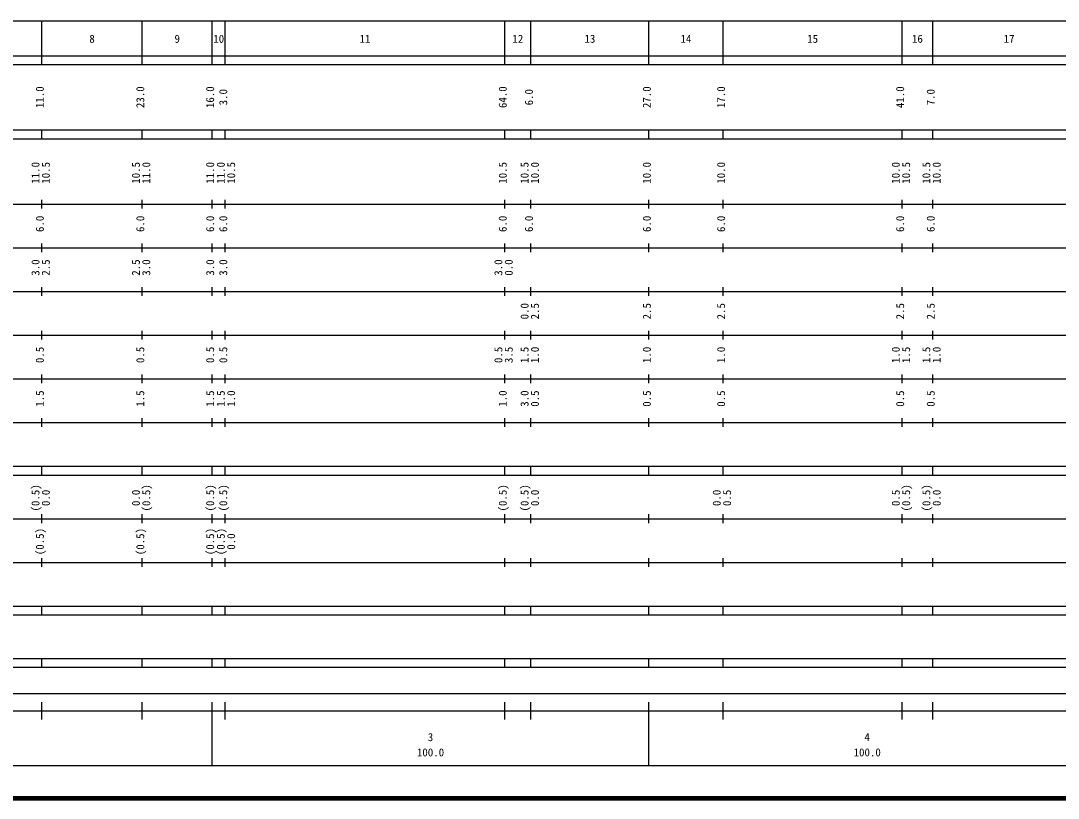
# Model space of a CAD drawing. Units: millimetres on the paper, enlarged 1000 times. Extents: x 40000 to 680000, y 20000 to 380000.
# Drawn here: x 224168 to 461748, y 20000 to 198000 of the extents above; entities that cross this region are included whole.
import ezdxf
from ezdxf.enums import TextEntityAlignment as Align

# ---------------------------------------------------------------- set-up
doc = ezdxf.new("R2010")
doc.units = ezdxf.units.MM
doc.header["$LTSCALE"] = 1000
doc.layers.add('M-TTL', color=2, linetype='Continuous', lineweight=140)
doc.layers.add('M-TTL-BAND', color=7, linetype='Continuous', lineweight=25)
doc.styles.add('ＭＳ ゴシック', font='')
doc.styles.get('ＭＳ ゴシック').set_extended_font_data('MS Gothic')

msp = doc.modelspace()

# ---------------------------------------------------------------- linework, layer by layer
at = {"layer": 'M-TTL'}
msp.add_line((40000, 20000), (680000, 20000), dxfattribs=at)
at = {"layer": 'M-TTL-BAND'}
for p, q in [((68000, 198000), (579000, 198000)), ((229000, 188000), (229000, 198000)), ((252000, 188000), (252000, 198000)), ((268000, 188000), (268000, 198000)), ((271000, 188000), (271000, 198000)), ((335000, 188000), (335000, 198000)), ((341000, 188000), (341000, 198000)), ((368000, 188000), (368000, 198000)), ((385000, 188000), (385000, 198000)), ((426000, 188000), (426000, 198000)), ((433000, 188000), (433000, 198000)), ((40000, 190000), (579000, 190000)), ((40000, 188000), (579000, 188000)), ((40000, 173000), (579000, 173000)), ((229000, 171000), (229000, 173000)), ((252000, 171000), (252000, 173000)), ((268000, 171000), (268000, 173000)), ((271000, 171000), (271000, 173000)), ((335000, 171000), (335000, 173000)), ((341000, 171000), (341000, 173000)), ((368000, 171000), (368000, 173000)), ((385000, 171000), (385000, 173000)), ((426000, 171000), (426000, 173000)), ((433000, 171000), (433000, 173000)), ((40000, 171000), (579000, 171000)), ((229000, 155000), (229000, 157000)), ((252000, 155000), (252000, 157000)), ((268000, 155000), (268000, 157000)), ((271000, 155000), (271000, 157000)), ((335000, 155000), (335000, 157000)), ((341000, 155000), (341000, 157000)), ((368000, 155000), (368000, 157000)), ((385000, 155000), (385000, 157000)), ((426000, 155000), (426000, 157000)), ((433000, 155000), (433000, 157000)), ((40000, 156000), (579000, 156000)), ((46000, 146000), (579000, 146000)), ((229000, 145000), (229000, 147000)), ((252000, 145000), (252000, 147000)), ((268000, 145000), (268000, 147000)), ((271000, 145000), (271000, 147000)), ((335000, 145000), (335000, 147000)), ((341000, 145000), (341000, 147000)), ((368000, 145000), (368000, 147000)), ((385000, 145000), (385000, 147000)), ((426000, 145000), (426000, 147000)), ((433000, 145000), (433000, 147000)), ((52000, 136000), (579000, 136000)), ((229000, 135000), (229000, 137000)), ((252000, 135000), (252000, 137000)), ((268000, 135000), (268000, 137000)), ((271000, 135000), (271000, 137000)), ((335000, 135000), (335000, 137000)), ((341000, 135000), (341000, 137000)), ((368000, 135000), (368000, 137000)), ((385000, 135000), (385000, 137000)), ((426000, 135000), (426000, 137000)), ((433000, 135000), (433000, 137000)), ((46000, 126000), (579000, 126000)), ((229000, 125000), (229000, 127000)), ((252000, 125000), (252000, 127000)), ((268000, 125000), (268000, 127000)), ((271000, 125000), (271000, 127000)), ((335000, 125000), (335000, 127000)), ((341000, 125000), (341000, 127000)), ((368000, 125000), (368000, 127000)), ((385000, 125000), (385000, 127000)), ((426000, 125000), (426000, 127000)), ((433000, 125000), (433000, 127000)), ((229000, 115000), (229000, 117000)), ((252000, 115000), (252000, 117000)), ((268000, 115000), (268000, 117000)), ((271000, 115000), (271000, 117000)), ((335000, 115000), (335000, 117000)), ((341000, 115000), (341000, 117000)), ((368000, 115000), (368000, 117000)), ((385000, 115000), (385000, 117000)), ((426000, 115000), (426000, 117000)), ((433000, 115000), (433000, 117000)), ((52000, 116000), (579000, 116000)), ((229000, 105000), (229000, 107000)), ((252000, 105000), (252000, 107000)), ((268000, 105000), (268000, 107000)), ((271000, 105000), (271000, 107000)), ((335000, 105000), (335000, 107000)), ((341000, 105000), (341000, 107000)), ((368000, 105000), (368000, 107000)), ((385000, 105000), (385000, 107000)), ((426000, 105000), (426000, 107000)), ((433000, 105000), (433000, 107000)), ((46000, 106000), (579000, 106000)), ((40000, 96000), (579000, 96000)), ((229000, 94000), (229000, 96000)), ((252000, 94000), (252000, 96000)), ((268000, 94000), (268000, 96000)), ((271000, 94000), (271000, 96000)), ((335000, 94000), (335000, 96000)), ((341000, 94000), (341000, 96000)), ((368000, 94000), (368000, 96000)), ((385000, 94000), (385000, 96000)), ((426000, 94000), (426000, 96000)), ((433000, 94000), (433000, 96000)), ((40000, 94000), (579000, 94000)), ((49000, 84000), (579000, 84000)), ((229000, 83000), (229000, 85000)), ((252000, 83000), (252000, 85000)), ((268000, 83000), (268000, 85000)), ((271000, 83000), (271000, 85000)), ((335000, 83000), (335000, 85000)), ((341000, 83000), (341000, 85000)), ((368000, 83000), (368000, 85000)), ((385000, 83000), (385000, 85000)), ((426000, 83000), (426000, 85000)), ((433000, 83000), (433000, 85000)), ((40000, 74000), (579000, 74000)), ((229000, 73000), (229000, 75000)), ((252000, 73000), (252000, 75000)), ((268000, 73000), (268000, 75000)), ((271000, 73000), (271000, 75000)), ((335000, 73000), (335000, 75000)), ((341000, 73000), (341000, 75000)), ((368000, 73000), (368000, 75000)), ((385000, 73000), (385000, 75000)), ((426000, 73000), (426000, 75000)), ((433000, 73000), (433000, 75000)), ((40000, 64000), (579000, 64000)), ((40000, 62000), (579000, 62000)), ((229000, 62000), (229000, 64000)), ((252000, 62000), (252000, 64000)), ((268000, 62000), (268000, 64000)), ((271000, 62000), (271000, 64000)), ((335000, 62000), (335000, 64000)), ((341000, 62000), (341000, 64000)), ((368000, 62000), (368000, 64000)), ((385000, 62000), (385000, 64000)), ((426000, 62000), (426000, 64000)), ((433000, 62000), (433000, 64000)), ((40000, 52000), (579000, 52000)), ((40000, 50000), (579000, 50000)), ((229000, 50000), (229000, 52000)), ((252000, 50000), (252000, 52000)), ((268000, 50000), (268000, 52000)), ((271000, 50000), (271000, 52000)), ((335000, 50000), (335000, 52000)), ((341000, 50000), (341000, 52000)), ((368000, 50000), (368000, 52000)), ((385000, 50000), (385000, 52000)), ((426000, 50000), (426000, 52000)), ((433000, 50000), (433000, 52000)), ((71000, 44000), (565000, 44000)), ((229000, 38000), (229000, 42000)), ((252000, 38000), (252000, 42000)), ((268000, 27500), (268000, 42000)), ((271000, 38000), (271000, 42000)), ((335000, 38000), (335000, 42000)), ((341000, 38000), (341000, 42000)), ((368000, 27500), (368000, 42000)), ((385000, 38000), (385000, 42000)), ((426000, 38000), (426000, 42000)), ((433000, 38000), (433000, 42000)), ((40000, 40000), (579000, 40000)), ((68000, 27500), (579000, 27500))]:
    msp.add_line(p, q, dxfattribs=at)

# ---------------------------------------------------------------- texts
at = {"layer": 'M-TTL-BAND', "style": 'ＭＳ ゴシック'}
for s, p in [('8', (240500, 192405)), ('9', (260000, 192405)), ('10', (269500, 192405)), ('11', (303000, 192405)), ('12', (338000, 192405)), ('13', (354500, 192405)), ('14', (376500, 192405)), ('15', (405500, 192405)), ('16', (429500, 192405)), ('17', (450500, 192405)), ('3', (318000, 32523)), ('4', (418000, 32523)), ('100.0', (318000, 29033)), ('100.0', (418000, 29033))]:
    msp.add_text(s, height=1833, dxfattribs=at).set_placement(p, align=Align.BOTTOM_CENTER)
for s, p in [('11.0', (230000, 180500)), ('23.0', (253000, 180500)), ('16.0', (269000, 180500)), ('3.0', (272000, 180500)), ('64.0', (336000, 180500)), ('6.0', (342000, 180500)), ('27.0', (369000, 180500)), ('17.0', (386000, 180500)), ('41.0', (427000, 180500)), ('7.0', (434000, 180500)), ('11.0', (229000, 163174)), ('10.5', (231370, 163174)), ('10.5', (252000, 163174)), ('11.0', (254370, 163174)), ('11.0', (269000, 163174)), ('11.0', (271436, 163174)), ('10.5', (273806, 163174)), ('10.5', (336000, 163174)), ('10.5', (341000, 163174)), ('10.0', (343370, 163174)), ('10.0', (369000, 163174)), ('10.0', (386000, 163174)), ('10.0', (426000, 163174)), ('10.5', (428370, 163174)), ('10.5', (433000, 163174)), ('10.0', (435370, 163174)), ('6.0', (230000, 151500)), ('6.0', (253000, 151500)), ('6.0', (269000, 151500)), ('6.0', (272000, 151500)), ('6.0', (336000, 151500)), ('6.0', (342000, 151500)), ('6.0', (369000, 151500)), ('6.0', (386000, 151500)), ('6.0', (427000, 151500)), ('6.0', (434000, 151500)), ('3.0', (229000, 141500)), ('2.5', (231370, 141500)), ('2.5', (252000, 141500)), ('3.0', (254370, 141500)), ('3.0', (269000, 141500)), ('3.0', (272000, 141500)), ('3.0', (335000, 141500)), ('0.0', (337370, 141500)), ('0.0', (341000, 131500)), ('2.5', (343370, 131500)), ('2.5', (369000, 131500)), ('2.5', (386000, 131500)), ('2.5', (427000, 131500)), ('2.5', (434000, 131500)), ('0.5', (230000, 121500)), ('0.5', (253000, 121500)), ('0.5', (269000, 121500)), ('0.5', (272000, 121500)), ('0.5', (335000, 121500)), ('3.5', (337370, 121500)), ('1.5', (341000, 121500)), ('1.0', (343370, 121500)), ('1.0', (369000, 121500)), ('1.0', (386000, 121500)), ('1.0', (426000, 121500)), ('1.5', (428370, 121500)), ('1.5', (433000, 121500)), ('1.0', (435370, 121500)), ('1.5', (230000, 111500)), ('1.5', (253000, 111500)), ('1.5', (269000, 111500)), ('1.5', (271436, 111500)), ('1.0', (273806, 111500)), ('1.0', (336000, 111500)), ('3.0', (341000, 111500)), ('0.5', (343370, 111500)), ('0.5', (369000, 111500)), ('0.5', (386000, 111500)), ('0.5', (427000, 111500)), ('0.5', (434000, 111500)), ('(0.5)', (229000, 88764)), ('0.0', (231370, 88764)), ('0.0', (252000, 88764)), ('(0.5)', (254370, 88764)), ('(0.5)', (269000, 88764)), ('(0.5)', (272000, 88764)), ('(0.5)', (336000, 88764)), ('(0.5)', (341000, 88764)), ('0.0', (343370, 88764)), ('0.0', (385000, 88764)), ('0.5', (387370, 88764)), ('0.5', (426000, 88764)), ('(0.5)', (428370, 88764)), ('(0.5)', (433000, 88764)), ('0.0', (435370, 88764)), ('(0.5)', (230000, 78764)), ('(0.5)', (253000, 78764)), ('(0.5)', (269000, 78764)), ('(0.5)', (271436, 78764)), ('0.0', (273806, 78764))]:
    msp.add_text(s, height=1833, rotation=90, dxfattribs=at).set_placement(p, align=Align.BOTTOM_CENTER)

doc.saveas('drawing.dxf')
